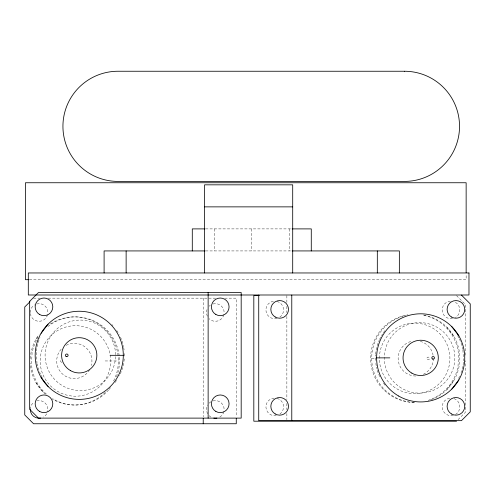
<?xml version="1.0" encoding="UTF-8"?>
<svg xmlns="http://www.w3.org/2000/svg" width="495" height="495" viewBox="0 0 495 495"><rect width="100%" height="100%" fill="white"/><g stroke="black" fill="none" stroke-linecap="round" stroke-linejoin="round"><path stroke-width="0.37" stroke-dasharray="2.48 1.86" d="M36.16 338.92L38.239 336.21M446.923 389.565L453.927 380.438M458.079 419.642L465.337 412.385L465.337 360.719M205.586 228.894L291.376 228.894M205.586 250.928L291.53 250.928M29.335 279.694L466.142 279.694L466.142 274.31M33.561 298.157L39.73 298.157M48.213 298.157L216.29 298.157M224.742 298.157L236.27 298.157L236.27 416.815M371.696 358.405L375.371 358.405M105.175 360.954L118.392 360.954M456.526 295.608L465.337 304.425L465.337 355.317M446.923 327.245L453.927 336.371M36.16 382.988L43.164 392.114M462.93 350.002L463.456 360.768M36.457 352.421L36.977 363.188M289.241 228.894L289.241 250.928M286.865 295.608L286.865 302.544M286.865 306.393L286.865 312.562M286.865 316.41L286.865 399.626M286.865 403.481L286.865 409.643M286.865 413.492L286.865 419.661M251.782 228.894L251.782 250.928M214.323 228.894L214.323 250.928M203.222 298.157L203.222 416.815M277.027 301.418A8.811 8.811 0 0 1 279.155 317.561M277.027 318.446A8.811 8.811 0 0 1 266.013 311.083A8.811 8.811 0 0 1 274.75 301.115M277.027 398.364A8.811 8.811 0 0 1 279.805 414.098M276.278 415.559A8.811 8.811 0 0 1 265.97 407.645A8.811 8.811 0 0 1 274.75 398.067M454.033 398.593A8.811 8.811 0 0 1 455.425 414.513M453.296 415.392A8.811 8.811 0 0 1 442.276 408.029A8.811 8.811 0 0 1 451.019 398.067M423.423 315.006A44.067 44.067 0 0 1 430.823 399.818M414.235 402.447A44.067 44.067 0 0 1 405.838 315.47M455.425 302.297A8.811 8.811 0 0 1 455.425 317.561M452.548 318.607A8.811 8.811 0 0 1 442.239 310.699A8.811 8.811 0 0 1 451.019 301.115M428.082 400.381A44.067 44.067 0 0 0 458.024 366.269L458.58 354.779A44.067 44.067 0 0 0 422.526 315.043M414.457 402.472A44.067 44.067 0 0 1 370.712 361.647A44.067 44.067 0 0 1 407.991 314.845M433.391 358.405A17.628 17.628 0 0 1 423.219 374.381M415.763 376.033A17.628 17.628 0 0 1 411.203 341.377M420.323 341.377A17.628 17.628 0 0 1 433.243 356.103M379.411 358.238A35.256 35.256 0 0 1 432.209 327.826A35.256 35.256 0 0 1 432.587 388.761A35.256 35.256 0 0 1 379.411 359.011M223.851 411.71A8.811 8.811 0 0 1 219.749 417.062M210.932 417.062A8.811 8.811 0 0 1 209.107 415.658M207.708 413.832A8.811 8.811 0 0 1 207.708 405.021M209.107 403.196A8.811 8.811 0 0 1 210.932 401.798M213.06 400.913A8.811 8.811 0 0 1 224.155 409.427M223.851 314.758A8.811 8.811 0 0 1 209.107 318.712M207.356 316.206A8.811 8.811 0 0 1 207.708 308.076M209.107 306.25A8.811 8.811 0 0 1 210.288 305.26M213.06 303.967A8.811 8.811 0 0 1 224.155 312.481M47.582 314.758A8.811 8.811 0 0 1 30.294 313.248M30.257 312.481A8.811 8.811 0 0 1 34.662 304.846M36.791 303.967A8.811 8.811 0 0 1 47.885 312.481M50.335 323.99A44.067 44.067 0 0 1 113.584 380.971M105.484 392.114A44.067 44.067 0 0 1 52.291 399.118M45.404 394.206A44.067 44.067 0 0 1 30.319 363.25M30.319 358.658A44.067 44.067 0 0 1 39.13 334.434M46.703 413.832A8.811 8.811 0 0 1 43.48 417.062M30.257 409.427A8.811 8.811 0 0 1 34.019 402.206M36.791 400.913A8.811 8.811 0 0 1 47.582 411.71M119.344 357.328A44.067 44.067 0 0 1 116.486 376.961M110.484 387.659A44.067 44.067 0 0 1 109.042 389.447M108.547 390.023A44.067 44.067 0 0 1 52.55 398.617M46.357 394.076A44.067 44.067 0 0 1 31.507 364.58L32.07 353.09A44.067 44.067 0 0 1 37.762 338.079M47.873 326.564A44.067 44.067 0 0 1 119.196 355.812M89.589 369.765A17.628 17.628 0 0 1 63.595 374.938A17.628 17.628 0 0 1 61.863 348.492M66.181 345.318A17.628 17.628 0 0 1 91.352 365.514M110.175 355.008A35.256 35.256 0 0 1 63.44 394.107A35.256 35.256 0 0 1 52.513 334.162A35.256 35.256 0 0 1 110.038 354.253M61.863 362.278A1.324 1.324 0 0 1 61.201 359.809M124.257 358.943A44.067 44.067 0 0 1 119.344 375.816M116.56 380.42A44.067 44.067 0 0 1 114.24 383.47M42.279 377.53A44.067 44.067 0 0 1 40.825 374.826M40.491 374.14A44.067 44.067 0 0 1 37.119 363.936M36.488 350.936A44.067 44.067 0 0 1 39.99 337.602M111.895 324.559A44.067 44.067 0 0 1 112.947 325.679M116.746 330.493A44.067 44.067 0 0 1 119.153 334.453M120.502 337.194A44.067 44.067 0 0 1 123.558 346.704M123.7 347.453A44.067 44.067 0 0 1 124.14 350.485M124.369 353.566A44.067 44.067 0 0 1 124.356 357.421M115.564 356.691A35.256 35.256 0 0 1 61.751 385.277A35.256 35.256 0 0 1 63.465 324.367A35.256 35.256 0 0 1 115.589 355.924M463.419 362.253A44.067 44.067 0 0 1 461.055 372.735M459.608 376.287A44.067 44.067 0 0 1 458.58 378.366M384.986 385.178A44.067 44.067 0 0 1 383.167 382.697M379.727 376.689A44.067 44.067 0 0 1 376.509 367.234M376.212 365.737A44.067 44.067 0 0 1 375.86 363.466M375.575 360.397A44.067 44.067 0 0 1 375.6 355.002M375.656 354.247A44.067 44.067 0 0 1 379.226 340.158M379.541 339.452A44.067 44.067 0 0 1 382.505 334.038M383.353 332.77A44.067 44.067 0 0 1 385.673 329.719M457.634 335.66A44.067 44.067 0 0 1 459.088 338.363M459.422 339.05A44.067 44.067 0 0 1 462.788 349.253M427.29 359.339A1.324 1.324 0 0 0 429.505 358.745A1.324 1.324 0 0 0 427.884 357.13A1.324 1.324 0 0 0 427.29 359.339M399.496 386.849A35.256 35.256 0 0 0 454.707 360.768A35.256 35.256 0 0 0 404.514 325.995A35.256 35.256 0 0 0 399.496 386.849"/><path stroke-width="0.74" d="M208.135 418.114L208.135 292.526M258.73 295.076L258.73 420.663L461.439 420.663L470.25 411.852L470.25 303.887L461.439 295.076M291.778 420.663L291.778 295.076M41.073 333.284L48.077 324.157M451.836 389.027L458.84 379.9M29.935 301.789L24.75 306.974L24.75 414.934L33.561 423.751L236.27 423.751L236.27 418.355M204.571 206.867L292.706 206.867M204.825 228.894L192.289 228.894L192.289 250.928M292.093 228.894L311.275 228.894L311.275 250.928M204.967 250.928L104.099 250.928L104.099 272.962M292.093 250.928L399.354 250.928L399.354 272.962M28.561 279.694L25.468 279.694L25.468 182.748L466.142 182.748L466.142 272.77M259.194 295.608L253.817 295.608L253.817 421.202L456.526 421.202M110.082 355.317L123.305 355.317A44.067 44.067 0 0 1 57.203 393.482A44.067 44.067 0 0 1 57.203 317.159A44.067 44.067 0 0 1 123.305 355.317M376.608 357.866L389.825 357.866M451.836 326.706L458.84 335.833M41.073 377.351L48.077 386.477M377.32 250.928L377.32 272.962M292.706 272.962L292.706 184.833L204.571 184.833L204.571 272.962M203.222 418.355L203.222 423.751M126.132 250.928L126.132 272.962M216.872 418.108A8.811 8.811 0 0 1 213.809 418.108M40.602 418.108A8.811 8.811 0 0 1 30.257 409.427M29.663 301.337L29.663 409.303L38.474 418.114L241.183 418.114L241.183 292.526L38.474 292.526L29.663 301.337M404.452 71.249L118.014 71.249A55.081 55.081 0 0 0 62.933 126.336A55.081 55.081 0 0 0 118.014 181.417L404.452 181.417A55.081 55.081 0 0 0 459.533 126.336A55.081 55.081 0 0 0 404.452 71.249M468.975 272.962L28.302 272.962L28.302 294.995L468.975 294.995L468.975 272.962M215.845 314.48A8.811 8.811 0 0 0 229.067 306.844A8.811 8.811 0 0 0 215.845 299.215A8.811 8.811 0 0 0 215.845 314.48M215.845 411.425A8.811 8.811 0 0 0 229.067 403.796A8.811 8.811 0 0 0 215.845 396.161A8.811 8.811 0 0 0 215.845 411.425M39.575 314.48A8.811 8.811 0 0 0 52.798 306.844A8.811 8.811 0 0 0 39.575 299.215A8.811 8.811 0 0 0 39.575 314.48M39.575 411.425A8.811 8.811 0 0 0 52.798 403.796A8.811 8.811 0 0 0 39.575 396.161A8.811 8.811 0 0 0 39.575 411.425M70.426 370.582A17.628 17.628 0 0 0 96.865 355.317A17.628 17.628 0 0 0 70.426 340.053A17.628 17.628 0 0 0 70.426 370.582M66.113 356.462A1.324 1.324 0 0 0 68.093 355.317A1.324 1.324 0 0 0 66.113 354.173A1.324 1.324 0 0 0 66.113 356.462M275.251 413.975A8.811 8.811 0 0 0 288.474 406.346A8.811 8.811 0 0 0 275.251 398.71A8.811 8.811 0 0 0 275.251 413.975M275.251 317.029A8.811 8.811 0 0 0 288.474 309.394A8.811 8.811 0 0 0 275.251 301.764A8.811 8.811 0 0 0 275.251 317.029M398.642 396.031A44.067 44.067 0 0 0 464.743 357.866A44.067 44.067 0 0 0 398.642 319.708A44.067 44.067 0 0 0 398.642 396.031M451.52 413.975A8.811 8.811 0 0 0 464.743 406.346A8.811 8.811 0 0 0 451.52 398.71A8.811 8.811 0 0 0 451.52 413.975M451.52 317.029A8.811 8.811 0 0 0 464.743 309.394A8.811 8.811 0 0 0 451.52 301.764A8.811 8.811 0 0 0 451.52 317.029M411.859 373.137A17.628 17.628 0 0 0 438.304 357.866A17.628 17.628 0 0 0 411.859 342.602A17.628 17.628 0 0 0 411.859 373.137M432.475 359.011A1.324 1.324 0 0 0 434.462 357.866A1.324 1.324 0 0 0 432.475 356.722A1.324 1.324 0 0 0 432.475 359.011"/></g></svg>
